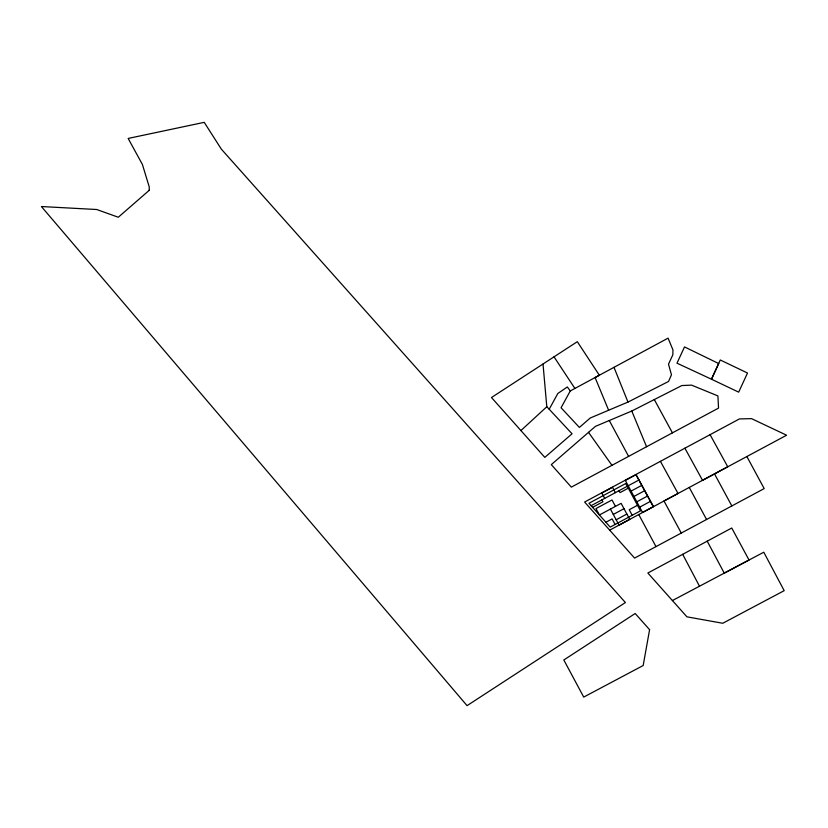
<?xml version="1.0" encoding="UTF-8"?>
<svg xmlns="http://www.w3.org/2000/svg" width="828" height="828" viewBox="0 0 828 828"><rect width="100%" height="100%" fill="white"/><g stroke="black" fill="none" stroke-linecap="round" stroke-linejoin="round"><path stroke-width="1.24" d="M570.275 390.94L599.358 375.239L577.313 341.685L491.48 397.523L544.824 457.387L572.055 433.789L549.202 409.239L557.824 393.486L567.335 386.955L570.275 390.94L561.073 407.759L579.383 427.424L590.25 418.005L627.976 402.077L668.538 381.47L671.467 374.794L668.506 364.144L672.853 354.777L672.947 349.913L668.072 338.145L595.084 377.537L608.632 410.243M520.926 430.56L546.801 406.745L543.013 363.999M628.607 456.383L571.341 487.133L551.293 464.632L595.446 426.358L631.785 411.019L681.858 385.548L691.566 385.134L717.907 395.919L718.538 408.1L628.607 456.383L609.284 420.51M681.278 533.046L663.994 501.002L786.6 435.217L751.545 418.637L739.414 418.927L584.62 502.037L634.579 558.093L764.192 488.592L746.866 456.528M591.12 505.691L627.282 486.274M628.214 485.757L638.905 480.023M592.6 507.347L602.919 501.799L601.894 499.905M628.297 488.178L620.027 492.619L619.013 490.714M631.081 491.107L641.772 485.363M633.948 496.448L644.65 490.714M613.3 514.426L623.991 508.682M636.825 501.799L647.517 496.055M605.879 522.251L612.109 518.908L615.1 524.476M637.488 505.287L629.218 509.727L632.209 515.295M616.167 519.777L626.858 514.033M639.692 507.15L650.384 501.406M707.205 541.17L724.262 573.142L763.778 552.214L784.178 590.664L722.761 623.267L686.929 616.829L647.848 573.017L731.745 528.016L749.029 560.028L672.408 600.548M609.667 530.148L678.029 493.478L660.413 461.341M546.801 406.745L549.202 409.239M588.532 432.351L611.975 465.315M554.035 356.837L574.891 388.446M710.072 434.679L727.75 466.775L702.537 480.312L684.891 448.196M635.935 474.485L653.509 506.622M654.306 399.562L672.439 432.858M714.512 473.885L731.838 505.929M689.258 487.444L706.563 519.487M638.75 514.54L655.983 546.604M615.38 492.65L612.513 487.299L601.811 493.043L604.688 498.394M615.452 506.384L612.016 499.967L595.974 508.578L599.42 514.995L621.124 503.341L629.735 519.384L619.044 525.118L610.422 509.085M682.686 554.346L699.505 586.224M631.785 411.019L646.564 446.747M613.993 367.342L627.976 402.077M649.597 629.673L643.17 665.526L583.719 697.083L563.816 659.988L635.179 613.507L649.597 629.673M718.663 363.533L711.49 379.224L738.679 392.151L747.508 373.024L720.267 359.983L711.49 379.224L676.983 363.181L684.528 346.922L718.663 363.533M149.226 190.316L118.3 217.236L96.741 209.515L41.4 206.534L467.064 705.653L625.399 602.536L221.386 149.195L204.226 122.347L128.154 138.442L142.406 164.472L149.226 186.849L149.226 190.316M636.028 474.672L625.337 480.416L642.559 512.491L653.261 506.746L636.028 474.672M625.792 483.49L588.967 503.269L610.205 527.105L640.479 510.855L625.792 483.49"/></g></svg>
